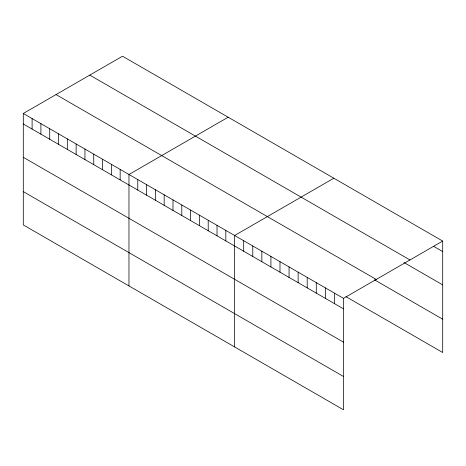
<?xml version="1.0" encoding="UTF-8"?>
<svg xmlns="http://www.w3.org/2000/svg" width="466" height="466" viewBox="0 0 466 466"><rect width="100%" height="100%" fill="white"/><g stroke="black" fill="none" stroke-linecap="round" stroke-linejoin="round"><path stroke-width="0.7" d="M23.3 113.483L343.494 298.345L343.494 409.795L23.3 224.932L23.3 113.483L122.506 56.205L442.7 241.068L442.7 352.517L345.929 296.644M228.171 117.211L128.966 174.488L128.966 285.932M333.837 178.216L234.625 235.493L234.625 346.937M343.494 298.345L442.7 241.068M433.63 246.333L442.7 251.57M89.769 75.108L409.964 259.97M403.993 262.539L442.7 284.883M56.037 94.581L376.231 279.443M374.355 279.746L442.7 319.204M23.3 123.985L343.494 308.847M23.3 157.298L343.494 342.161M23.3 191.619L343.494 376.481M334.419 293.108L334.419 303.611M325.35 287.872L325.35 298.374M316.28 282.635L316.28 293.137M307.205 277.398L307.205 287.895M298.135 272.156L298.135 282.658M289.06 266.919L289.06 277.421M279.99 261.682L279.99 272.185M270.915 256.446L270.915 266.948M261.845 251.209L261.845 261.711M252.77 245.966L252.77 256.469M243.701 240.73L243.701 251.232M225.824 230.408L225.824 240.91M217.016 225.328L217.016 235.825M208.215 220.243L208.215 230.746M199.407 215.158L199.407 225.66M190.6 210.073L190.6 220.575M181.798 204.993L181.798 215.496M172.991 199.908L172.991 210.411M164.183 194.823L164.183 205.325M155.382 189.738L155.382 200.24M146.574 184.658L146.574 195.161M137.767 179.573L137.767 190.076M120.158 169.403L120.158 179.905M111.351 164.323L111.351 174.826M102.549 159.238L102.549 169.74M93.742 154.153L93.742 164.655M84.94 149.068L84.94 159.57M76.133 143.988L76.133 154.491M67.325 138.903L67.325 149.405M58.524 133.818L58.524 144.32M49.716 128.733L49.716 139.235M40.909 123.653L40.909 134.156M32.107 118.568L32.107 129.07"/></g></svg>
